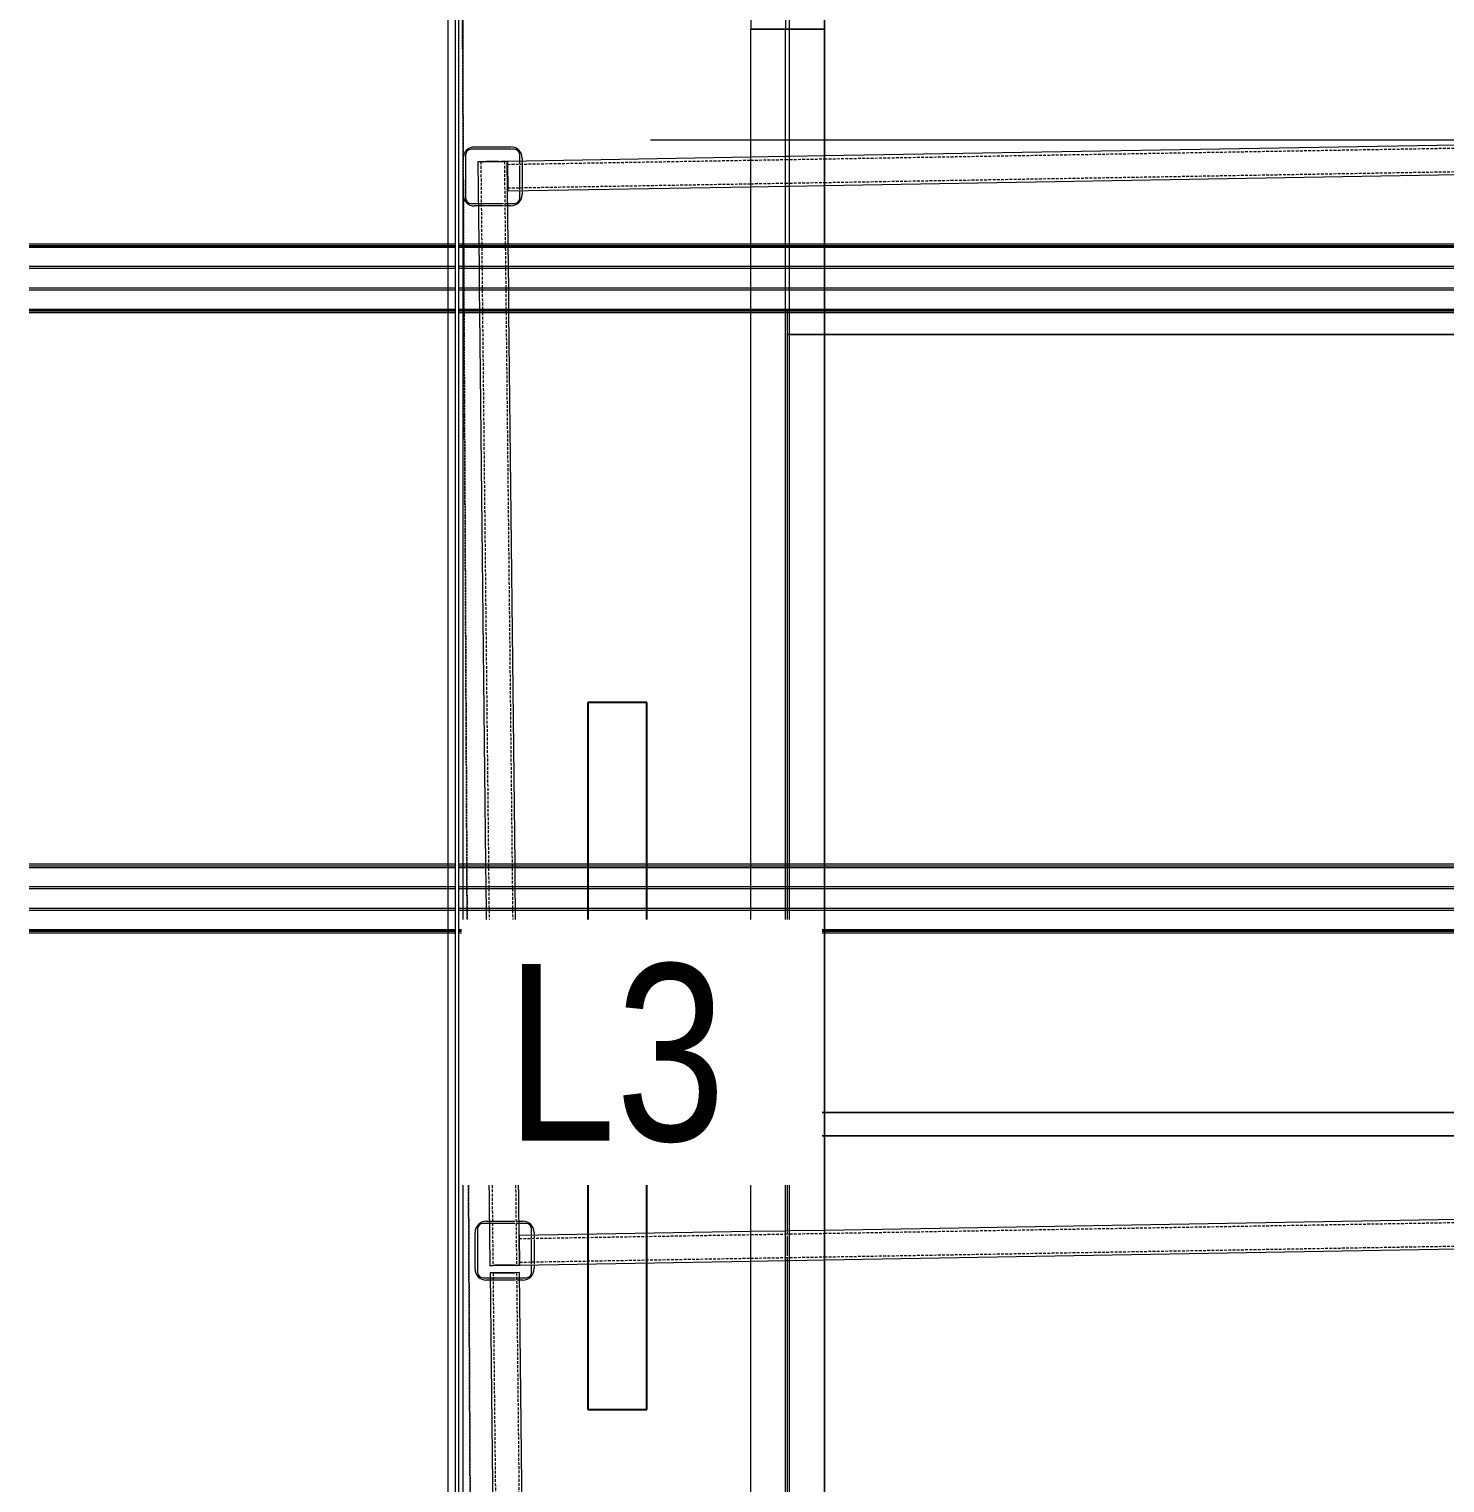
# Model space of a CAD drawing. Header units: centimetres. Extents: x -1906 to 5208, y -261 to 2955.
# Drawn here: x 1038.2 to 1278.5, y 1925.2 to 2171.9 of the extents above; entities that cross this region are included whole.
import ezdxf

# ---------------------------------------------------------------- set-up
doc = ezdxf.new("R2010")
doc.units = ezdxf.units.CM
doc.linetypes.add('_Overhead_2_', pattern=[0.47625, 0.3175, -0.15875])
doc.linetypes.add('Hidden', pattern=[0.714375, 0.47625, -0.238125])
for name, color, linetype, lineweight in [('A-FLOR', 7, 'Continuous', 18), ('A-WALL', 7, 'Continuous', 18), ('E-LITE-EQPM', 7, 'Continuous', 18), ('E-LITE-EQPM-IDEN', 7, 'Continuous', 18), ('P-PIPE', 7, 'Continuous', 18), ('Q-SPCQ', 7, 'Continuous', 18), ('S-BEAM', 7, 'Continuous', 18), ('S-COLS', 7, 'Continuous', 18)]:
    doc.layers.add(name, color=color, linetype=linetype, lineweight=lineweight)
doc.styles.add('Arial_1', font='arial.ttf', dxfattribs={"width": 0.8, "height": 30})

# ---------------------------------------------------------------- blocks, each defined once
blk = doc.blocks.new('Costanera Perfil Z - Parametrizado - h_22cm-1724293-Planta Bodega almacenamiento insumos')
at = {"layer": 'S-BEAM', "color": 254, "lineweight": 9, "true_color": 0xcccccc}
for p, q in [((-5.84, 537.45), (-5.84, 465.08)), ((-5.54, 537.45), (-5.54, 465.08)), ((-5.5, 465.08), (-5.5, 537.45)), ((-5.26, 537.45), (-5.26, 465.08)), ((-2.01, 537.45), (-2.01, 465.08)), ((-1.67, 537.45), (-1.67, 465.08)), ((1.67, 537.45), (1.67, 465.08)), ((2.01, 537.45), (2.01, 465.08)), ((5.26, 537.45), (5.26, 465.08)), ((5.5, 537.45), (5.5, 465.08)), ((5.54, 537.45), (5.54, 465.08)), ((5.84, 537.45), (5.84, 465.08)), ((-5.84, 464.58), (-5.84, -2653.67)), ((-5.54, 464.58), (-5.54, -2653.67)), ((-5.5, -2653.67), (-5.5, 464.58)), ((-5.26, 464.58), (-5.26, -2653.67)), ((-2.01, 464.58), (-2.01, 414.97)), ((-1.67, 464.58), (-1.67, 414.97)), ((1.67, 464.58), (1.67, -2653.67)), ((2.01, 464.58), (2.01, -2653.67)), ((5.26, 464.58), (5.26, 414.97)), ((5.5, 464.58), (5.5, 414.97)), ((5.54, 464.58), (5.54, 414.97)), ((5.84, 464.58), (5.84, 414.97)), ((-2.01, 414.97), (-2.01, 402.47)), ((-1.67, 414.97), (-1.67, 402.47)), ((5.26, 414.97), (5.26, 402.47)), ((5.5, 414.97), (5.5, 402.47)), ((5.54, 414.97), (5.54, 402.47)), ((5.84, 414.97), (5.84, 402.47)), ((-2.01, 402.47), (-2.01, -386.79)), ((-1.67, 402.47), (-1.67, -386.79)), ((5.26, 402.47), (5.26, -386.79)), ((5.5, 402.47), (5.5, -386.79)), ((5.54, 402.47), (5.54, -386.79)), ((5.84, 402.47), (5.84, -386.79))]:
    blk.add_line(p, q, dxfattribs=at)
blk = doc.blocks.new('Costanera Perfil Z - Parametrizado - h_22cm-V76-Planta Bodega almacenamiento insumos')
at = {"layer": 'S-BEAM', "color": 254, "lineweight": 9, "true_color": 0xcccccc}
for p, q in [((-5.84, 537.45), (-5.84, 465.08)), ((-5.54, 537.45), (-5.54, 465.08)), ((-5.5, 465.08), (-5.5, 537.45)), ((-5.26, 537.45), (-5.26, 465.08)), ((-2.01, 537.45), (-2.01, 465.08)), ((-1.67, 537.45), (-1.67, 465.08)), ((1.67, 537.45), (1.67, 465.08)), ((2.01, 537.45), (2.01, 465.08)), ((5.26, 537.45), (5.26, 465.08)), ((5.5, 537.45), (5.5, 465.08)), ((5.54, 537.45), (5.54, 465.08)), ((5.84, 537.45), (5.84, 465.08)), ((-5.84, 464.58), (-5.84, -2653.67)), ((-5.54, 464.58), (-5.54, -2653.67)), ((-5.5, -2653.67), (-5.5, 464.58)), ((-5.26, 464.58), (-5.26, -2653.67)), ((-2.01, 464.58), (-2.01, 414.97)), ((-1.67, 464.58), (-1.67, 414.97)), ((1.67, 464.58), (1.67, -2653.67)), ((2.01, 464.58), (2.01, -2653.67)), ((5.26, 464.58), (5.26, 414.97)), ((5.5, 464.58), (5.5, 414.97)), ((5.54, 464.58), (5.54, 414.97)), ((5.84, 464.58), (5.84, 414.97)), ((-2.01, 414.97), (-2.01, 402.47)), ((-1.67, 414.97), (-1.67, 402.47)), ((5.26, 414.97), (5.26, 402.47)), ((5.5, 414.97), (5.5, 402.47)), ((5.54, 414.97), (5.54, 402.47)), ((5.84, 414.97), (5.84, 402.47)), ((-2.01, 402.47), (-2.01, -386.79)), ((-1.67, 402.47), (-1.67, -386.79)), ((5.26, 402.47), (5.26, -386.79)), ((5.5, 402.47), (5.5, -386.79)), ((5.54, 402.47), (5.54, -386.79)), ((5.84, 402.47), (5.84, -386.79))]:
    blk.add_line(p, q, dxfattribs=at)
blk = doc.blocks.new('PQ_RVR_EST-01_ZZ_ZZ_MO_T_A_rvt-2-Planta Bodega almacenamiento insumos')
at = {"layer": 'S-BEAM', "color": 254, "lineweight": 9, "true_color": 0xcccccc}
for p, q in [((-4930.09, 2203.76), (-4930.09, 2171.94)), ((-4930.09, 2203.76), (-4930.09, 2171.94)), ((-4924.2, 2203.76), (-4924.2, 2171.94)), ((-4923.49, 2171.94), (-4923.49, 2203.76)), ((-4917.59, 2171.94), (-4917.59, 2203.76)), ((-4917.59, 2203.76), (-4917.59, 2171.94)), ((-4930.09, 2131.68), (-4930.09, 2171.94)), ((-4930.09, 2171.94), (-4924.2, 2171.94)), ((-4924.2, 2171.94), (-4930.09, 2171.94)), ((-4930.09, 2171.94), (-4924.2, 2171.94)), ((-4917.59, 2171.94), (-4930.09, 2171.94)), ((-4930.09, 2135.51), (-4930.09, 2171.94)), ((-4930.09, 2135.51), (-4930.09, 2171.94)), ((-4930.09, 2135.51), (-4930.09, 2171.94)), ((-4930.09, 2171.94), (-4917.59, 2171.94)), ((-4924.2, 2171.94), (-4930.09, 2171.94)), ((-4924.2, 2171.94), (-4923.49, 2171.94)), ((-4924.2, 2135.51), (-4924.2, 2171.94)), ((-4924.2, 2135.51), (-4924.2, 2171.94)), ((-4923.49, 2171.94), (-4924.2, 2171.94)), ((-4923.49, 2171.94), (-4917.59, 2171.94)), ((-4917.59, 2171.94), (-4923.49, 2171.94)), ((-4923.49, 2171.94), (-4917.59, 2171.94)), ((-4923.49, 2135.51), (-4923.49, 2171.94)), ((-4923.49, 2135.51), (-4923.49, 2171.94)), ((-4917.59, 2171.94), (-4923.49, 2171.94)), ((-4917.59, 2171.94), (-4917.59, 2131.68)), ((-4917.59, 2135.51), (-4917.59, 2171.94)), ((-4917.59, 2135.51), (-4917.59, 2171.94)), ((-4917.59, 2135.51), (-4917.59, 2171.94)), ((-4930.09, 2131.68), (-4930.09, 2135.51)), ((-4930.09, 2131.68), (-4930.09, 2135.51)), ((-4930.09, 2135.22), (-4930.09, 2135.51)), ((-4930.09, 2131.68), (-4930.09, 2135.22)), ((-4924.2, 2131.68), (-4924.2, 2135.51)), ((-4924.2, 2135.22), (-4924.2, 2135.51)), ((-4924.2, 2131.68), (-4924.2, 2135.22)), ((-4923.49, 2135.22), (-4923.49, 2135.51)), ((-4923.49, 2131.68), (-4923.49, 2135.51)), ((-4923.49, 2131.68), (-4923.49, 2135.22)), ((-4917.59, 2135.22), (-4917.59, 2135.51)), ((-4917.59, 2131.68), (-4917.59, 2135.51)), ((-4917.59, 2131.68), (-4917.59, 2135.51)), ((-4917.59, 2131.68), (-4917.59, 2135.22)), ((-4930.09, 2131.34), (-4930.09, 2131.68)), ((-4930.09, 2131.34), (-4930.09, 2131.68)), ((-4930.09, 2131.34), (-4930.09, 2131.68)), ((-4930.09, 2131.34), (-4930.09, 2131.68)), ((-4930.09, 2127.95), (-4930.09, 2131.34)), ((-4930.09, 2128), (-4930.09, 2131.34)), ((-4930.09, 2128), (-4930.09, 2131.34)), ((-4930.09, 2127.85), (-4930.09, 2131.34)), ((-4924.2, 2131.34), (-4924.2, 2131.68)), ((-4924.2, 2131.34), (-4924.2, 2131.68)), ((-4924.2, 2128), (-4924.2, 2131.34)), ((-4924.2, 2127.85), (-4924.2, 2131.34)), ((-4923.49, 2131.34), (-4923.49, 2131.68)), ((-4923.49, 2131.34), (-4923.49, 2131.68)), ((-4923.49, 2127.85), (-4923.49, 2131.34)), ((-4923.49, 2128), (-4923.49, 2131.34)), ((-4917.59, 2131.68), (-4917.59, 2131.34)), ((-4917.59, 2131.34), (-4917.59, 2131.68)), ((-4917.59, 2131.34), (-4917.59, 2131.68)), ((-4917.59, 2131.34), (-4917.59, 2131.68)), ((-4917.59, 2131.34), (-4917.59, 2127.95)), ((-4917.59, 2127.85), (-4917.59, 2131.34)), ((-4917.59, 2128), (-4917.59, 2131.34)), ((-4917.59, 2128), (-4917.59, 2131.34)), ((-4930.09, 2127.66), (-4930.09, 2128)), ((-4930.09, 2127.66), (-4930.09, 2128)), ((-4930.09, 2123.83), (-4930.09, 2127.95)), ((-4930.09, 2123.83), (-4930.09, 2127.85)), ((-4930.09, 2123.83), (-4930.09, 2127.66)), ((-4930.09, 2123.83), (-4930.09, 2127.66)), ((-4924.2, 2127.66), (-4924.2, 2128)), ((-4924.2, 2123.83), (-4924.2, 2127.85)), ((-4924.2, 2123.83), (-4924.2, 2127.66)), ((-4923.49, 2127.66), (-4923.49, 2128)), ((-4923.49, 2123.83), (-4923.49, 2127.85)), ((-4923.49, 2123.83), (-4923.49, 2127.66)), ((-4917.59, 2127.66), (-4917.59, 2128)), ((-4917.59, 2127.66), (-4917.59, 2128)), ((-4917.59, 2127.95), (-4917.59, 2123.83)), ((-4917.59, 2123.83), (-4917.59, 2127.85)), ((-4917.59, 2123.83), (-4917.59, 2127.66)), ((-4917.59, 2123.83), (-4917.59, 2127.66)), ((-4930.09, 2026.4), (-4930.09, 2123.83)), ((-4930.09, 2030.23), (-4930.09, 2123.83)), ((-4930.09, 2030.23), (-4930.09, 2123.83)), ((-4930.09, 2030.23), (-4930.09, 2123.83)), ((-4924.2, 2030.23), (-4924.2, 2123.83)), ((-4924.2, 2030.23), (-4924.2, 2123.83)), ((-4923.49, 2030.23), (-4923.49, 2123.83)), ((-4923.49, 2030.23), (-4923.49, 2123.83)), ((-4917.59, 2123.83), (-4917.59, 2026.4)), ((-4917.59, 2030.23), (-4917.59, 2123.83)), ((-4917.59, 2030.23), (-4917.59, 2123.83)), ((-4917.59, 2030.23), (-4917.59, 2123.83)), ((-4930.09, 2026.4), (-4930.09, 2030.23)), ((-4930.09, 2026.4), (-4930.09, 2030.23)), ((-4930.09, 2029.93), (-4930.09, 2030.23)), ((-4930.09, 2026.4), (-4930.09, 2029.93)), ((-4924.2, 2026.4), (-4924.2, 2030.23)), ((-4924.2, 2029.93), (-4924.2, 2030.23)), ((-4924.2, 2026.4), (-4924.2, 2029.93)), ((-4923.49, 2029.93), (-4923.49, 2030.23)), ((-4923.49, 2026.4), (-4923.49, 2030.23)), ((-4923.49, 2026.4), (-4923.49, 2029.93)), ((-4917.59, 2029.93), (-4917.59, 2030.23)), ((-4917.59, 2026.4), (-4917.59, 2030.23)), ((-4917.59, 2026.4), (-4917.59, 2030.23)), ((-4917.59, 2026.4), (-4917.59, 2029.93)), ((-4930.09, 2026.05), (-4930.09, 2026.4)), ((-4930.09, 2026.05), (-4930.09, 2026.4)), ((-4930.09, 2026.05), (-4930.09, 2026.4)), ((-4930.09, 2026.05), (-4930.09, 2026.4)), ((-4930.09, 2022.69), (-4930.09, 2026.05)), ((-4930.09, 2022.72), (-4930.09, 2026.05)), ((-4930.09, 2022.72), (-4930.09, 2026.05)), ((-4930.09, 2022.58), (-4930.09, 2026.05)), ((-4924.2, 2026.05), (-4924.2, 2026.4)), ((-4924.2, 2026.05), (-4924.2, 2026.4)), ((-4924.2, 2022.72), (-4924.2, 2026.05)), ((-4924.2, 2022.58), (-4924.2, 2026.05)), ((-4923.49, 2026.05), (-4923.49, 2026.4)), ((-4923.49, 2026.05), (-4923.49, 2026.4)), ((-4923.49, 2022.58), (-4923.49, 2026.05)), ((-4923.49, 2022.72), (-4923.49, 2026.05)), ((-4917.59, 2026.4), (-4917.59, 2026.05)), ((-4917.59, 2026.05), (-4917.59, 2026.4)), ((-4917.59, 2026.05), (-4917.59, 2026.4)), ((-4917.59, 2026.05), (-4917.59, 2026.4)), ((-4917.59, 2026.05), (-4917.59, 2022.69)), ((-4917.59, 2022.58), (-4917.59, 2026.05)), ((-4917.59, 2022.72), (-4917.59, 2026.05)), ((-4917.59, 2022.72), (-4917.59, 2026.05)), ((-4930.09, 2022.37), (-4930.09, 2022.72)), ((-4930.09, 2022.37), (-4930.09, 2022.72)), ((-4930.09, 2018.55), (-4930.09, 2022.69)), ((-4930.09, 2018.55), (-4930.09, 2022.58)), ((-4930.09, 2018.55), (-4930.09, 2022.37)), ((-4930.09, 2018.55), (-4930.09, 2022.37)), ((-4924.2, 2022.37), (-4924.2, 2022.72)), ((-4924.2, 2018.55), (-4924.2, 2022.58)), ((-4924.2, 2018.55), (-4924.2, 2022.37)), ((-4923.49, 2022.37), (-4923.49, 2022.72)), ((-4923.49, 2018.55), (-4923.49, 2022.58)), ((-4923.49, 2018.55), (-4923.49, 2022.37)), ((-4917.59, 2022.37), (-4917.59, 2022.72)), ((-4917.59, 2022.37), (-4917.59, 2022.72)), ((-4917.59, 2022.69), (-4917.59, 2018.55)), ((-4917.59, 2018.55), (-4917.59, 2022.58)), ((-4917.59, 2018.55), (-4917.59, 2022.37)), ((-4917.59, 2018.55), (-4917.59, 2022.37)), ((-4930.09, 1877.08), (-4930.09, 2018.55)), ((-4930.09, 1880.91), (-4930.09, 2018.55)), ((-4930.09, 1880.91), (-4930.09, 2018.55)), ((-4930.09, 1877.08), (-4930.09, 2018.55)), ((-4924.2, 1880.91), (-4924.2, 2018.55)), ((-4924.2, 1877.08), (-4924.2, 2018.55)), ((-4923.49, 1877.08), (-4923.49, 2018.55)), ((-4923.49, 1880.91), (-4923.49, 2018.55)), ((-4917.59, 2018.55), (-4917.59, 1877.08)), ((-4917.59, 1877.08), (-4917.59, 2018.55)), ((-4917.59, 1880.91), (-4917.59, 2018.55)), ((-4917.59, 1880.91), (-4917.59, 2018.55))]:
    blk.add_line(p, q, dxfattribs=at)
at = {"layer": 'S-BEAM', "color": 254, "lineweight": 9, "true_color": 0xcccccc, "rotation": 89.99999999999964}
for name, p in [('Costanera Perfil Z - Parametrizado - h_22cm-V76-Planta Bodega almacenamiento insumos', (-4515.13, 2129.67)), ('Costanera Perfil Z - Parametrizado - h_22cm-1724293-Planta Bodega almacenamiento insumos', (-4515.13, 2024.39))]:
    blk.add_blockref(name, p, dxfattribs=at)
blk = doc.blocks.new('HSS Rectangular-Column - 100 x 100 mm-V109-Planta Bodega almacenamiento insumos')
at = {"layer": 'S-COLS', "color": 253, "lineweight": 9, "true_color": 0xaaaaaa}
for p, q in [((-3.1, 5), (-2.55, 5)), ((-2.42, 5), (-2.28, 5)), ((-2.27, 5), (-2.08, 5)), ((-2.02, 5), (-1.85, 5)), ((-1.84, 5), (1.5, 5)), ((1.51, 5), (1.74, 5)), ((1.98, 5), (2.17, 5)), ((2.17, 5), (2.32, 5)), ((2.45, 5), (3.09, 5)), ((-5, -3.1), (-5, 3.09)), ((-4.6, 3.65), (-4.6, -3.65)), ((-2.55, 4.6), (-3.65, 4.6)), ((-2.27, 4.6), (-2.42, 4.6)), ((-2.08, 4.6), (-2.26, 4.6)), ((-1.85, 4.6), (-2.02, 4.6)), ((1.5, 4.6), (-1.84, 4.6)), ((1.75, 4.6), (1.51, 4.6)), ((2.17, 4.6), (1.98, 4.6)), ((2.32, 4.6), (2.18, 4.6)), ((3.65, 4.6), (2.45, 4.6)), ((4.6, 2.58), (4.6, 3.65)), ((5, 3.09), (5, 2.59)), ((4.6, 2.3), (4.6, 2.45)), ((4.6, 2.1), (4.6, 2.3)), ((4.6, -1.47), (4.6, 1.87)), ((5, 2.46), (5, 2.31)), ((5, 2.31), (5, 2.11)), ((5, 1.88), (5, -1.46)), ((4.6, -1.72), (4.6, -1.47)), ((4.6, -1.89), (4.6, -1.72)), ((4.6, -2.14), (4.6, -1.95)), ((4.6, -2.29), (4.6, -2.14)), ((4.6, -3.65), (4.6, -2.42)), ((5, -1.47), (5, -1.71)), ((5, -1.71), (5, -1.88)), ((5, -1.94), (5, -2.14)), ((5, -2.14), (5, -2.29)), ((5, -2.41), (5, -3.1)), ((-3.65, -4.6), (-2.45, -4.6)), ((-2.32, -4.6), (-2.17, -4.6)), ((-2.17, -4.6), (-1.98, -4.6)), ((-1.92, -4.6), (-1.75, -4.6)), ((-1.75, -4.6), (-1.5, -4.6)), ((-1.5, -4.6), (1.85, -4.6)), ((2.08, -4.6), (2.27, -4.6)), ((2.27, -4.6), (2.42, -4.6)), ((2.55, -4.6), (3.65, -4.6)), ((-2.45, -5), (-3.1, -5)), ((-2.17, -5), (-2.32, -5)), ((-1.97, -5), (-2.17, -5)), ((-1.74, -5), (-1.91, -5)), ((-1.5, -5), (-1.74, -5)), ((1.85, -5), (-1.5, -5)), ((2.28, -5), (2.08, -5)), ((2.43, -5), (2.28, -5)), ((3.09, -5), (2.55, -5))]:
    blk.add_line(p, q, dxfattribs=at)
for centre, radius, start, end in [((-3.1, 3.09), 1.9, 90, 180), ((3.09, 3.09), 1.91, 360, 90), ((-3.65, 3.65), 0.952, 90, 180), ((3.65, 3.65), 0.953, 360, 90), ((-3.1, -3.1), 1.91, 180, 270), ((-3.65, -3.65), 0.953, 180, 270), ((3.09, -3.1), 1.9, 270, 360), ((3.65, -3.65), 0.952, 270, 330), ((3.65, -3.65), 0.953, 330, 0)]:
    blk.add_arc(centre, radius, start, end, dxfattribs=at)
blk = doc.blocks.new('HSS Rectangular-Column - 100 x 100 mm-V113-Planta Bodega almacenamiento insumos')
at = {"layer": 'S-COLS', "color": 253, "lineweight": 9, "true_color": 0xaaaaaa}
for p, q in [((-3.1, 5), (3.09, 5)), ((-5, 0.6), (-5, 3.09)), ((-4.6, 3.65), (-4.6, -3.65)), ((3.65, 4.6), (-3.65, 4.6)), ((4.6, 2.58), (4.6, 3.65)), ((5, 3.09), (5, 2.59)), ((-5, -3.1), (-5, 0.6)), ((4.6, 2.3), (4.6, 2.45)), ((4.6, 2.1), (4.6, 2.3)), ((4.6, -1.47), (4.6, 1.87)), ((5, 2.46), (5, 2.31)), ((5, 2.31), (5, 2.11)), ((5, 1.88), (5, -1.46)), ((4.6, -1.72), (4.6, -1.47)), ((4.6, -1.89), (4.6, -1.72)), ((4.6, -2.14), (4.6, -1.98)), ((4.6, -2.29), (4.6, -2.14)), ((4.6, -3.65), (4.6, -2.42)), ((5, -1.47), (5, -1.71)), ((5, -1.71), (5, -1.88)), ((5, -1.98), (5, -2.14)), ((5, -2.14), (5, -2.29)), ((5, -2.41), (5, -3.1)), ((-3.65, -4.6), (-2.45, -4.6)), ((-2.32, -4.6), (-2.18, -4.6)), ((-2.17, -4.6), (-1.98, -4.6)), ((-1.92, -4.6), (-1.75, -4.6)), ((-1.75, -4.6), (-1.51, -4.6)), ((-1.5, -4.6), (1.84, -4.6)), ((2.08, -4.6), (2.26, -4.6)), ((2.27, -4.6), (2.42, -4.6)), ((2.55, -4.6), (3.65, -4.6)), ((-2.45, -5), (-3.1, -5)), ((-2.17, -5), (-2.32, -5)), ((-1.98, -5), (-2.17, -5)), ((-1.75, -5), (-1.91, -5)), ((-1.51, -5), (-1.74, -5)), ((1.84, -5), (-1.5, -5)), ((2.27, -5), (2.08, -5)), ((2.42, -5), (2.28, -5)), ((3.09, -5), (2.55, -5))]:
    blk.add_line(p, q, dxfattribs=at)
for centre, radius, start, end in [((-3.1, 3.09), 1.9, 90, 180), ((3.09, 3.09), 1.91, 360, 90), ((-3.65, 3.65), 0.952, 90, 180), ((3.65, 3.65), 0.953, 360, 90), ((-3.1, -3.1), 1.91, 182.273, 270), ((-3.65, -3.65), 0.953, 180, 270), ((3.09, -3.1), 1.9, 270, 360), ((3.65, -3.65), 0.952, 270, 0)]:
    blk.add_arc(centre, radius, start, end, dxfattribs=at)
blk = doc.blocks.new('HSS Rectangular - 50 x 120-1656676-Planta Bodega almacenamiento insumos')
at = {"layer": 'S-BEAM', "color": 254, "lineweight": 9, "true_color": 0xcccccc}
for p, q in [((-4.19, 2.5), (-93.65, 2.5)), ((-93.65, 2.5), (-93.65, 2.02)), ((-93.65, 2.5), (-93.65, 1.55)), ((-0.36, 2.5), (-4.19, 2.5)), ((-0.01, 2.5), (-0.36, 2.5)), ((3.32, 2.5), (-0.01, 2.5)), ((3.67, 2.5), (3.32, 2.5)), ((7.5, 2.5), (3.67, 2.5)), ((87.4, 2.5), (7.5, 2.5)), ((87.4, 2.02), (87.4, 2.5)), ((87.4, 2.02), (87.4, 2.5)), ((-93.65, 1.87), (-93.65, 2)), ((-93.65, 1.87), (-93.65, 2)), ((-93.65, 1.72), (-93.65, 1.55)), ((-93.65, 1.55), (-93.65, 1.72)), ((-93.65, 1.55), (-93.65, 1.72)), ((-93.65, -1.55), (-93.65, 1.55)), ((-93.65, 1.52), (-93.65, -1.52)), ((-93.65, 1.05), (-93.65, 1.52)), ((-93.65, 1.05), (-93.65, 1.52)), ((-93.65, -1.05), (-93.65, 1.05)), ((-93.65, 1.05), (-93.65, -1.05)), ((87.4, 1.55), (87.4, 2.02)), ((87.4, 2), (87.4, 1.87)), ((87.4, 2), (87.4, 1.87)), ((87.4, 1.55), (87.4, 1.72)), ((87.4, 1.72), (87.4, 1.55)), ((87.4, 1.72), (87.4, 1.55)), ((87.4, 1.55), (87.4, -1.55)), ((87.4, -1.52), (87.4, 1.52)), ((87.4, 1.52), (87.4, 1.05)), ((87.4, 1.52), (87.4, 1.05)), ((87.4, -1.05), (87.4, 1.05)), ((87.4, 1.05), (87.4, -1.05)), ((-93.65, -1.52), (-93.65, -1.05)), ((-93.65, -1.52), (-93.65, -1.05)), ((-93.65, -1.55), (-93.65, -1.72)), ((-93.65, -1.55), (-93.65, -2.5)), ((-93.65, -1.72), (-93.65, -1.55)), ((-93.65, -1.72), (-93.65, -1.55)), ((-93.65, -2), (-93.65, -1.87)), ((-93.65, -2), (-93.65, -1.87)), ((-93.65, -2.03), (-93.65, -2.5)), ((87.4, -1.05), (87.4, -1.52)), ((87.4, -1.05), (87.4, -1.52)), ((87.4, -2.5), (87.4, -1.55)), ((87.4, -1.72), (87.4, -1.55)), ((87.4, -1.55), (87.4, -1.72)), ((87.4, -1.55), (87.4, -1.72)), ((87.4, -1.87), (87.4, -2)), ((87.4, -1.87), (87.4, -2)), ((87.4, -2.5), (87.4, -2.03)), ((-93.65, -2.5), (-4.24, -2.5)), ((-4.24, -2.5), (-0.41, -2.5)), ((-0.41, -2.5), (-0.07, -2.5)), ((-0.07, -2.5), (3.27, -2.5)), ((3.27, -2.5), (3.61, -2.5)), ((3.61, -2.5), (7.44, -2.5)), ((7.44, -2.5), (87.4, -2.5))]:
    blk.add_line(p, q, dxfattribs=at)
at = {"layer": 'S-BEAM', "color": 254, "linetype": 'Hidden', "lineweight": 9, "true_color": 0xcccccc}
for p, q in [((-4.19, 2), (-93.65, 2)), ((-0.36, 2), (-4.19, 2)), ((-0.02, 2), (-0.36, 2)), ((3.32, 2), (-0.02, 2)), ((3.66, 2), (3.32, 2)), ((7.49, 2), (3.66, 2)), ((87.4, 2), (7.49, 2)), ((-4.23, -2), (-93.65, -2)), ((-0.41, -2), (-4.23, -2)), ((-0.06, -2), (-0.41, -2)), ((3.27, -2), (-0.06, -2)), ((3.62, -2), (3.27, -2)), ((7.45, -2), (3.62, -2)), ((87.4, -2), (7.45, -2))]:
    blk.add_line(p, q, dxfattribs=at)
blk = doc.blocks.new('HSS Rectangular - 50 x 120-1656748-Planta Bodega almacenamiento insumos')
at = {"layer": 'S-BEAM', "color": 254, "lineweight": 9, "true_color": 0xcccccc}
for p, q in [((-37.2, 2.5), (-93.65, 2.5)), ((-93.65, 2.5), (-93.65, 2.02)), ((-93.65, 2.5), (-93.65, 1.55)), ((-33.37, 2.5), (-37.2, 2.5)), ((-33.02, 2.5), (-33.37, 2.5)), ((-29.69, 2.5), (-33.02, 2.5)), ((-29.36, 2.5), (-29.69, 2.5)), ((-25.52, 2.5), (-29.34, 2.5)), ((68.09, 2.5), (-25.52, 2.5)), ((71.92, 2.5), (68.09, 2.5)), ((72.27, 2.5), (71.92, 2.5)), ((75.6, 2.5), (72.27, 2.5)), ((75.95, 2.5), (75.6, 2.5)), ((79.77, 2.5), (75.95, 2.5)), ((93.68, 2.5), (79.77, 2.5)), ((93.68, 1.55), (93.68, 2.5)), ((93.68, 2.02), (93.68, 2.5)), ((-93.65, 1.87), (-93.65, 2)), ((-93.65, 1.87), (-93.65, 2)), ((-93.65, 1.72), (-93.65, 1.55)), ((-93.65, 1.55), (-93.65, 1.72)), ((-93.65, 1.55), (-93.65, 1.72)), ((-93.65, -1.55), (-93.65, 1.55)), ((-93.65, 1.52), (-93.65, -1.52)), ((-93.65, 1.05), (-93.65, 1.52)), ((-93.65, 1.05), (-93.65, 1.52)), ((-93.65, -1.05), (-93.65, 1.05)), ((-93.65, 1.05), (-93.65, -1.05)), ((93.68, 2), (93.68, 1.87)), ((93.68, 2), (93.68, 1.87)), ((93.68, 1.55), (93.68, 1.72)), ((93.68, 1.72), (93.68, 1.55)), ((93.68, 1.72), (93.68, 1.55)), ((93.68, 1.55), (93.68, -1.55)), ((93.68, -1.52), (93.68, 1.52)), ((93.68, 1.52), (93.68, 1.05)), ((93.68, 1.52), (93.68, 1.05)), ((93.68, -1.05), (93.68, 1.05)), ((93.68, 1.05), (93.68, -1.05)), ((-93.65, -1.52), (-93.65, -1.05)), ((-93.65, -1.52), (-93.65, -1.05)), ((-93.65, -1.55), (-93.65, -1.72)), ((-93.65, -1.55), (-93.65, -2.47)), ((-93.65, -1.72), (-93.65, -1.55)), ((-93.65, -1.72), (-93.65, -1.55)), ((-93.65, -2), (-93.65, -1.87)), ((-93.65, -2), (-93.65, -1.87)), ((-93.65, -2.03), (-93.65, -2.5)), ((93.68, -1.05), (93.68, -1.52)), ((93.68, -1.05), (93.68, -1.52)), ((93.68, -2.22), (93.68, -1.55)), ((93.68, -1.72), (93.68, -1.55)), ((93.68, -1.55), (93.68, -1.72)), ((93.68, -1.55), (93.68, -1.72)), ((93.68, -1.87), (93.68, -2)), ((93.68, -1.87), (93.68, -2)), ((93.68, -2.5), (93.68, -2.03)), ((93.68, -2.37), (93.68, -2.22)), ((93.68, -2.47), (93.68, -2.37)), ((-93.65, -2.47), (-93.65, -2.5)), ((-93.65, -2.5), (-37.25, -2.5)), ((-37.25, -2.5), (-33.43, -2.5)), ((-33.43, -2.5), (-33.08, -2.5)), ((-33.08, -2.5), (-29.75, -2.5)), ((-29.75, -2.5), (-29.41, -2.5)), ((-29.4, -2.5), (-25.57, -2.5)), ((-25.57, -2.5), (68.04, -2.5)), ((68.04, -2.5), (71.86, -2.5)), ((71.86, -2.5), (72.21, -2.5)), ((72.21, -2.5), (75.54, -2.5)), ((75.54, -2.5), (75.89, -2.5)), ((75.89, -2.5), (79.72, -2.5)), ((79.72, -2.5), (93.68, -2.5)), ((93.68, -2.5), (93.68, -2.47))]:
    blk.add_line(p, q, dxfattribs=at)
at = {"layer": 'S-BEAM', "color": 254, "linetype": 'Hidden', "lineweight": 9, "true_color": 0xcccccc}
for p, q in [((-37.2, 2), (-93.65, 2)), ((-33.38, 2), (-37.2, 2)), ((-33.03, 2), (-33.38, 2)), ((-29.7, 2), (-33.03, 2)), ((-29.36, 2), (-29.7, 2)), ((-25.52, 2), (-29.35, 2)), ((68.09, 2), (-25.52, 2)), ((71.91, 2), (68.09, 2)), ((72.26, 2), (71.91, 2)), ((75.59, 2), (72.26, 2)), ((75.94, 2), (75.59, 2)), ((79.77, 2), (75.94, 2)), ((93.68, 2), (79.77, 2)), ((-37.25, -2), (-93.65, -2)), ((-33.42, -2), (-37.25, -2)), ((-33.07, -2), (-33.42, -2)), ((-29.74, -2), (-33.07, -2)), ((-29.4, -2), (-29.74, -2)), ((-25.57, -2), (-29.39, -2)), ((68.04, -2), (-25.57, -2)), ((71.87, -2), (68.04, -2)), ((72.22, -2), (71.87, -2)), ((75.55, -2), (72.22, -2)), ((75.9, -2), (75.55, -2)), ((79.72, -2), (75.9, -2)), ((93.68, -2), (79.72, -2))]:
    blk.add_line(p, q, dxfattribs=at)
blk = doc.blocks.new('HSS Rectangular - 50 x 120-V116-Planta Bodega almacenamiento insumos')
at = {"layer": 'S-BEAM', "color": 254, "lineweight": 9, "true_color": 0xcccccc}
for p, q in [((124.09, 2.5), (-174.55, 2.5)), ((-174.55, 2.5), (-174.55, 2.47)), ((-174.55, 2.5), (-174.55, 1.55)), ((-174.55, 2.47), (-174.55, 2.37)), ((129.99, 2.5), (124.09, 2.5)), ((130.7, 2.5), (129.99, 2.5)), ((136.59, 2.5), (130.7, 2.5)), ((175.82, 2.5), (136.59, 2.5)), ((175.82, 1.55), (175.82, 2.5)), ((175.82, 2.02), (175.82, 2.5)), ((-174.55, 2.37), (-174.55, 2.22)), ((-174.55, 2.22), (-174.55, 2.02)), ((-174.55, 1.87), (-174.55, 2)), ((-174.55, 1.87), (-174.55, 2)), ((-174.55, 1.72), (-174.55, 1.55)), ((-174.55, 1.55), (-174.55, 1.72)), ((-174.55, 1.55), (-174.55, 1.72)), ((-174.55, -1.55), (-174.55, 1.55)), ((-174.55, 1.52), (-174.55, -1.52)), ((-174.55, 1.05), (-174.55, 1.52)), ((-174.55, 1.05), (-174.55, 1.52)), ((-174.55, -1.05), (-174.55, 1.05)), ((-174.55, 1.05), (-174.55, -1.05)), ((175.82, 2), (175.82, 1.97)), ((175.82, 2), (175.82, 1.97)), ((175.82, 1.97), (175.82, 1.87)), ((175.82, 1.97), (175.82, 1.87)), ((175.82, 1.55), (175.82, 1.72)), ((175.82, 1.72), (175.82, 1.55)), ((175.82, 1.72), (175.82, 1.55)), ((175.82, 1.55), (175.82, -1.55)), ((175.82, -1.52), (175.82, 1.52)), ((175.82, 1.52), (175.82, 1.05)), ((175.82, 1.52), (175.82, 1.05)), ((175.82, -1.05), (175.82, 1.05)), ((175.82, 1.05), (175.82, -1.05)), ((-174.55, -1.52), (-174.55, -1.05)), ((-174.55, -1.52), (-174.55, -1.05)), ((-174.55, -1.55), (-174.55, -1.72)), ((-174.55, -1.55), (-174.55, -2.5)), ((-174.55, -1.72), (-174.55, -1.55)), ((-174.55, -1.72), (-174.55, -1.55)), ((-174.55, -2), (-174.55, -1.87)), ((-174.55, -2), (-174.55, -1.87)), ((-174.55, -2.03), (-174.55, -2.5)), ((175.82, -1.05), (175.82, -1.52)), ((175.82, -1.05), (175.82, -1.29)), ((175.82, -1.29), (175.82, -1.52)), ((175.82, -2.5), (175.82, -1.55)), ((175.82, -1.72), (175.82, -1.55)), ((175.82, -1.55), (175.82, -1.72)), ((175.82, -1.55), (175.82, -1.72)), ((175.82, -1.87), (175.82, -2)), ((175.82, -1.87), (175.82, -2)), ((175.82, -2.37), (175.82, -2.03)), ((175.82, -2.5), (175.82, -2.37)), ((-174.55, -2.5), (124, -2.5)), ((124, -2.5), (129.9, -2.5)), ((129.9, -2.5), (130.61, -2.5)), ((130.61, -2.5), (136.51, -2.5)), ((136.51, -2.5), (175.82, -2.5))]:
    blk.add_line(p, q, dxfattribs=at)
at = {"layer": 'S-BEAM', "color": 254, "linetype": 'Hidden', "lineweight": 9, "true_color": 0xcccccc}
for p, q in [((124.08, 2), (-174.55, 2)), ((129.98, 2), (124.08, 2)), ((130.69, 2), (129.98, 2)), ((136.58, 2), (130.69, 2)), ((175.82, 2), (136.58, 2)), ((124.01, -2), (-174.55, -2)), ((129.91, -2), (124.01, -2)), ((130.62, -2), (129.91, -2)), ((136.51, -2), (130.62, -2)), ((175.82, -2), (136.51, -2))]:
    blk.add_line(p, q, dxfattribs=at)
blk = doc.blocks.new('HSS Rectangular - 50 x 120-V119-Planta Bodega almacenamiento insumos')
at = {"layer": 'S-BEAM', "color": 254, "lineweight": 9, "true_color": 0xcccccc}
for p, q in [((122.09, 2.5), (-174.55, 2.5)), ((-174.55, 2.5), (-174.55, 2.47)), ((-174.55, 2.5), (-174.55, 1.55)), ((-174.55, 2.47), (-174.55, 2.02)), ((127.99, 2.5), (122.09, 2.5)), ((128.7, 2.5), (127.99, 2.5)), ((134.59, 2.5), (128.7, 2.5)), ((175.82, 2.5), (134.59, 2.5)), ((175.82, 1.55), (175.82, 2.5)), ((175.82, 2.22), (175.82, 2.5)), ((-174.55, 1.87), (-174.55, 2)), ((-174.55, 1.87), (-174.55, 2)), ((-174.55, 1.72), (-174.55, 1.55)), ((-174.55, 1.55), (-174.55, 1.72)), ((-174.55, 1.55), (-174.55, 1.72)), ((-174.55, -1.55), (-174.55, 1.55)), ((-174.55, 1.52), (-174.55, -1.52)), ((-174.55, 1.05), (-174.55, 1.52)), ((-174.55, 1.05), (-174.55, 1.52)), ((-174.55, -1.05), (-174.55, 1.05)), ((-174.55, 1.05), (-174.55, -1.05)), ((175.82, 2.02), (175.82, 2.22)), ((175.82, 2), (175.82, 1.87)), ((175.82, 2), (175.82, 1.87)), ((175.82, 1.55), (175.82, 1.72)), ((175.82, 1.72), (175.82, 1.55)), ((175.82, 1.72), (175.82, 1.55)), ((175.82, 1.55), (175.82, -1.55)), ((175.82, -1.52), (175.82, 1.52)), ((175.82, 1.52), (175.82, 1.29)), ((175.82, 1.52), (175.82, 1.05)), ((175.82, 1.29), (175.82, 1.05)), ((175.82, -1.05), (175.82, 1.05)), ((175.82, 1.05), (175.82, -1.05)), ((-174.55, -1.52), (-174.55, -1.05)), ((-174.55, -1.29), (-174.55, -1.05)), ((-174.55, -1.52), (-174.55, -1.29)), ((-174.55, -1.55), (-174.55, -1.72)), ((-174.55, -1.55), (-174.55, -2.5)), ((-174.55, -1.72), (-174.55, -1.55)), ((-174.55, -2), (-174.55, -1.55)), ((-174.55, -2), (-174.55, -1.72)), ((-174.55, -1.8), (-174.55, -1.83)), ((-174.55, -2.03), (-174.55, -2.37)), ((-174.55, -2.37), (-174.55, -2.5)), ((175.82, -1.05), (175.82, -1.52)), ((175.82, -1.05), (175.82, -1.52)), ((175.82, -2.5), (175.82, -1.55)), ((175.82, -1.72), (175.82, -1.55)), ((175.82, -1.55), (175.82, -1.72)), ((175.82, -1.55), (175.82, -1.72)), ((175.82, -1.87), (175.82, -2)), ((175.82, -1.87), (175.82, -2)), ((175.82, -2.5), (175.82, -2.03)), ((-174.55, -2.5), (122, -2.5)), ((122, -2.5), (127.9, -2.5)), ((127.9, -2.5), (128.61, -2.5)), ((128.61, -2.5), (134.51, -2.5)), ((134.51, -2.5), (175.82, -2.5))]:
    blk.add_line(p, q, dxfattribs=at)
at = {"layer": 'S-BEAM', "color": 254, "linetype": 'Hidden', "lineweight": 9, "true_color": 0xcccccc}
for p, q in [((122.08, 2), (-174.55, 2)), ((127.98, 2), (122.08, 2)), ((128.69, 2), (127.98, 2)), ((134.58, 2), (128.69, 2)), ((175.82, 2), (134.58, 2)), ((122.01, -2), (-174.55, -2)), ((127.91, -2), (122.01, -2)), ((128.62, -2), (127.91, -2)), ((134.51, -2), (128.62, -2)), ((175.82, -2), (134.51, -2))]:
    blk.add_line(p, q, dxfattribs=at)
blk = doc.blocks.new('RVR-Rack Almacenamiento - Default-1745759-Planta Bodega almacenamiento insumos')
at = {"layer": 'Q-SPCQ', "color": 253, "true_color": 0xaaaaaa}
for p, q in [((-66.04, 60.96), (-70.01, 60.96)), ((-70.01, 60.96), (-70.01, 60.55)), ((-70.01, 60.55), (-70.01, 54.65)), ((-35.52, 60.96), (-66.04, 60.96)), ((-66.04, 60.96), (-66.04, 60.55)), ((-66.04, 60.55), (-66.04, 60.96)), ((-66.04, 60.55), (-66.04, 54.65)), ((-66.04, 54.65), (-66.04, 60.55)), ((-31.7, 60.96), (-35.52, 60.96)), ((-31.35, 60.96), (-31.7, 60.96)), ((-28.02, 60.96), (-31.35, 60.96)), ((-27.67, 60.96), (-28.02, 60.96)), ((-23.84, 60.96), (-27.67, 60.96)), ((66.04, 60.96), (-23.84, 60.96)), ((66.04, 60.55), (66.04, 60.96)), ((69.76, 60.96), (66.04, 60.96)), ((66.04, 60.96), (66.04, 60.55)), ((66.04, 54.65), (66.04, 60.55)), ((66.04, 60.55), (66.04, 54.65)), ((70.01, 60.96), (69.76, 60.96)), ((70.01, 60.55), (70.01, 60.96)), ((70.01, 54.65), (70.01, 60.55)), ((-70.01, 54.65), (-70.01, -60.96)), ((-66.04, 54.65), (-66.04, -60.96)), ((-66.04, -60.96), (-66.04, 54.65)), ((66.04, -60.96), (66.04, 54.65)), ((66.04, 54.65), (66.04, -60.96)), ((70.01, -60.96), (70.01, 54.65)), ((-70.01, -60.96), (-66.04, -60.96)), ((-66.04, -60.96), (-35.52, -60.96)), ((-35.52, -60.96), (-31.7, -60.96)), ((-31.7, -60.96), (-31.35, -60.96)), ((-31.35, -60.96), (-28.02, -60.96)), ((-28.02, -60.96), (-27.67, -60.96)), ((-27.67, -60.96), (-23.84, -60.96)), ((-23.84, -60.96), (66.04, -60.96)), ((66.04, -60.96), (69.76, -60.96)), ((69.76, -60.96), (70.01, -60.96))]:
    blk.add_line(p, q, dxfattribs=at)
blk = doc.blocks.new('RVR-Rack Almacenamiento - Default-V121-Planta Bodega almacenamiento insumos')
at = {"layer": 'Q-SPCQ', "color": 253, "true_color": 0xaaaaaa}
for p, q in [((-66.04, 60.96), (-70.01, 60.96)), ((-70.01, 60.96), (-70.01, 60.55)), ((-70.01, 60.55), (-70.01, 54.65)), ((-48.79, 60.96), (-66.04, 60.96)), ((-66.04, 60.96), (-66.04, 60.55)), ((-66.04, 60.55), (-66.04, 60.96)), ((-66.04, 60.55), (-66.04, 54.65)), ((-66.04, 54.65), (-66.04, 60.55)), ((-44.96, 60.96), (-48.79, 60.96)), ((-44.62, 60.96), (-44.96, 60.96)), ((-41.28, 60.96), (-44.62, 60.96)), ((-40.94, 60.96), (-41.28, 60.96)), ((-37.11, 60.96), (-40.94, 60.96)), ((44.91, 60.96), (-37.11, 60.96)), ((45.17, 60.96), (45.04, 60.96)), ((45.36, 60.96), (45.19, 60.96)), ((45.83, 60.96), (45.69, 60.96)), ((46.09, 60.96), (45.89, 60.96)), ((46.33, 60.96), (46.12, 60.96)), ((48.67, 60.96), (46.36, 60.96)), ((48.9, 60.96), (48.7, 60.96)), ((49.08, 60.96), (48.96, 60.96)), ((49.61, 60.96), (49.43, 60.96)), ((49.76, 60.96), (49.63, 60.96)), ((66.04, 60.96), (49.91, 60.96)), ((66.04, 60.55), (66.04, 60.96)), ((70.01, 60.96), (66.04, 60.96)), ((66.04, 60.96), (66.04, 60.55)), ((66.04, 54.65), (66.04, 60.55)), ((66.04, 60.55), (66.04, 54.65)), ((70.01, 60.55), (70.01, 60.96)), ((70.01, 54.65), (70.01, 60.55)), ((-70.01, 54.65), (-70.01, -60.96)), ((-66.04, 54.65), (-66.04, -60.96)), ((-66.04, -60.96), (-66.04, 54.65)), ((66.04, -60.96), (66.04, 54.65)), ((66.04, 54.65), (66.04, -60.96)), ((70.01, -60.96), (70.01, 54.65)), ((-70.01, -60.96), (-66.04, -60.96)), ((-66.04, -60.96), (-48.79, -60.96)), ((-48.79, -60.96), (-44.96, -60.96)), ((-44.96, -60.96), (-44.62, -60.96)), ((-44.62, -60.96), (-41.28, -60.96)), ((-41.28, -60.96), (-40.94, -60.96)), ((-40.94, -60.96), (-37.11, -60.96)), ((-37.11, -60.96), (47.04, -60.96)), ((47.98, -60.96), (48.1, -60.96)), ((48.21, -60.96), (50.92, -60.96)), ((51.97, -60.96), (66.04, -60.96)), ((66.04, -60.96), (70.01, -60.96))]:
    blk.add_line(p, q, dxfattribs=at)
blk = doc.blocks.new('PQ_RVR_ARQ-01_ZZ_ZZ_MO_T_A_rvt-2-Planta Bodega almacenamiento insumos')
at = {"layer": 'A-FLOR', "color": 254, "linetype": '_Overhead_2_', "lineweight": 9, "true_color": 0xd4d4d4}
for p, q in [((-4978.81, 2135.51), (-4979.16, 2203.76)), ((-4979.16, 2203.76), (-4978.81, 2135.51)), ((-4978.79, 2131.68), (-4978.81, 2135.51)), ((-4978.81, 2135.51), (-4978.79, 2131.68)), ((-4978.79, 2131.34), (-4978.79, 2131.68)), ((-4978.79, 2131.68), (-4978.79, 2131.34)), ((-4978.77, 2128), (-4978.79, 2131.34)), ((-4978.79, 2131.34), (-4978.77, 2128)), ((-4978.77, 2127.66), (-4978.77, 2128)), ((-4978.77, 2128), (-4978.77, 2127.66)), ((-4978.75, 2123.83), (-4978.77, 2127.66)), ((-4978.77, 2127.66), (-4978.75, 2123.83)), ((-4978.27, 2030.23), (-4978.75, 2123.83)), ((-4978.75, 2123.83), (-4978.27, 2030.23)), ((-4978.25, 2026.4), (-4978.27, 2030.23)), ((-4978.27, 2030.23), (-4978.25, 2026.4)), ((-4978.25, 2026.05), (-4978.25, 2026.4)), ((-4978.25, 2026.4), (-4978.25, 2026.05)), ((-4978.23, 2022.72), (-4978.25, 2026.05)), ((-4978.25, 2026.05), (-4978.23, 2022.72)), ((-4978.23, 2022.37), (-4978.23, 2022.72)), ((-4978.23, 2022.72), (-4978.23, 2022.37)), ((-4978.21, 2018.55), (-4978.23, 2022.37)), ((-4978.23, 2022.37), (-4978.21, 2018.55)), ((-4977.5, 1880.91), (-4978.21, 2018.55)), ((-4978.21, 2018.55), (-4977.5, 1880.91))]:
    blk.add_line(p, q, dxfattribs=at)
at = {"layer": 'A-WALL', "color": 253, "true_color": 0xaaaaaa}
for p, q in [((-4981.45, 2135.51), (-4981.45, 2203.76)), ((-4978.95, 2203.76), (-4978.95, 2163.84)), ((-4978.95, 2163.84), (-4978.95, 2135.51)), ((-4981.45, 2131.68), (-4981.45, 2135.51)), ((-4978.95, 2135.51), (-4978.95, 2131.68)), ((-4981.45, 2131.34), (-4981.45, 2131.68)), ((-4981.45, 2128), (-4981.45, 2131.34)), ((-4978.95, 2131.68), (-4978.95, 2131.34)), ((-4978.95, 2131.34), (-4978.95, 2128)), ((-4981.45, 2127.66), (-4981.45, 2128)), ((-4981.45, 2123.83), (-4981.45, 2127.66)), ((-4978.95, 2128), (-4978.95, 2127.66)), ((-4978.95, 2127.66), (-4978.95, 2123.83)), ((-4981.45, 2030.23), (-4981.45, 2123.83)), ((-4978.95, 2123.83), (-4978.95, 2030.23)), ((-4981.45, 2026.4), (-4981.45, 2030.23)), ((-4978.95, 2030.23), (-4978.95, 2026.4)), ((-4981.45, 2026.05), (-4981.45, 2026.4)), ((-4981.45, 2022.72), (-4981.45, 2026.05)), ((-4978.95, 2026.4), (-4978.95, 2026.05)), ((-4978.95, 2026.05), (-4978.95, 2022.72)), ((-4981.45, 2022.37), (-4981.45, 2022.72)), ((-4981.45, 2018.55), (-4981.45, 2022.37)), ((-4978.95, 2022.72), (-4978.95, 2022.37)), ((-4978.95, 2022.37), (-4978.95, 2018.55)), ((-4981.45, 1880.91), (-4981.45, 2018.55)), ((-4978.95, 2018.55), (-4978.95, 1880.91))]:
    blk.add_line(p, q, dxfattribs=at)
at = {"layer": 'A-WALL', "color": 253, "lineweight": 9, "true_color": 0xaaaaaa}
for p, q in [((-4980.2, 1872.02), (-4980.2, 2185.14)), ((-4979.7, 2185.14), (-4979.7, 1872.02))]:
    blk.add_line(p, q, dxfattribs=at)
at = {"layer": 'Q-SPCQ', "color": 253, "lineweight": 9, "true_color": 0xaaaaaa, "rotation": 89.9999999999999}
for name, p in [('RVR-Rack Almacenamiento - Default-1745759-Planta Bodega almacenamiento insumos', (-4862.94, 2054.07)), ('RVR-Rack Almacenamiento - Default-V121-Planta Bodega almacenamiento insumos', (-4862.94, 1918.02))]:
    blk.add_blockref(name, p, dxfattribs=at)
at = {"layer": 'S-BEAM', "color": 253, "lineweight": 9, "true_color": 0xaaaaaa}
for name, p, rotation in [('HSS Rectangular - 50 x 120-V119-Planta Bodega almacenamiento insumos', (-4795.56, 2150), 180.9854651177323), ('HSS Rectangular - 50 x 120-1656748-Planta Bodega almacenamiento insumos', (-4972.87, 2055.77), 90.62847160973072), ('HSS Rectangular - 50 x 120-V116-Planta Bodega almacenamiento insumos', (-4793.56, 1967.67), 180.9854651177323), ('HSS Rectangular - 50 x 120-1656676-Planta Bodega almacenamiento insumos', (-4970.87, 1873.44), 90.6284716097307)]:
    blk.add_blockref(name, p, dxfattribs=dict(at, rotation=rotation))
at = {"layer": 'S-COLS', "color": 253, "lineweight": 9, "true_color": 0xaaaaaa}
for name, p in [('HSS Rectangular-Column - 100 x 100 mm-V113-Planta Bodega almacenamiento insumos', (-4973.87, 2146.93)), ('HSS Rectangular-Column - 100 x 100 mm-V109-Planta Bodega almacenamiento insumos', (-4971.87, 1964.61))]:
    blk.add_blockref(name, p, dxfattribs=at)
blk = doc.blocks.new('M_Strip Lighting Fixtures - 1200 1 Lamp - 120-1744011-Planta Bodega almacenamiento insumos')
at = {"layer": 'E-LITE-EQPM', "color": 30, "lineweight": 25, "true_color": 0xff8000}
for p, q in [((0, -5), (0, 5)), ((0, 5), (120, 5)), ((120, 5), (120, -5)), ((120, -5), (0, -5))]:
    blk.add_line(p, q, dxfattribs=at)

msp = doc.modelspace()

# ---------------------------------------------------------------- linework, layer by layer
at = {"layer": 'P-PIPE', "color": 6, "lineweight": 9, "true_color": 0xff00ff}
msp.add_line((1143.63, 2153.15), (1528.63, 2153.15), dxfattribs=at)

# ---------------------------------------------------------------- block references
at = {"lineweight": 5}
for name in ['PQ_RVR_ARQ-01_ZZ_ZZ_MO_T_A_rvt-2-Planta Bodega almacenamiento insumos', 'PQ_RVR_EST-01_ZZ_ZZ_MO_T_A_rvt-2-Planta Bodega almacenamiento insumos']:
    msp.add_blockref(name, (6090.75, 0), dxfattribs=at)
at = {"layer": 'E-LITE-EQPM', "color": 30, "lineweight": 25, "true_color": 0xff8000, "extrusion": (0, 0, -1), "rotation": 270}
msp.add_blockref('M_Strip Lighting Fixtures - 1200 1 Lamp - 120-1744011-Planta Bodega almacenamiento insumos', (-1138.04, 2057.64), dxfattribs=at)

# ---------------------------------------------------------------- next in the draw order: texts
at = {"layer": 'E-LITE-EQPM-IDEN', "lineweight": 9, "insert": (1119.11, 2013.25), "char_height": 30, "width": 46.1772, "attachment_point": 1, "style": 'Arial_1', "bg_fill": 3, "box_fill_scale": 1.25, "bg_fill_color": 256, "bg_fill_true_color": 13158600, "bg_fill_transparency": 0}
msp.add_mtext('L3', dxfattribs=at)

doc.saveas('drawing.dxf')
